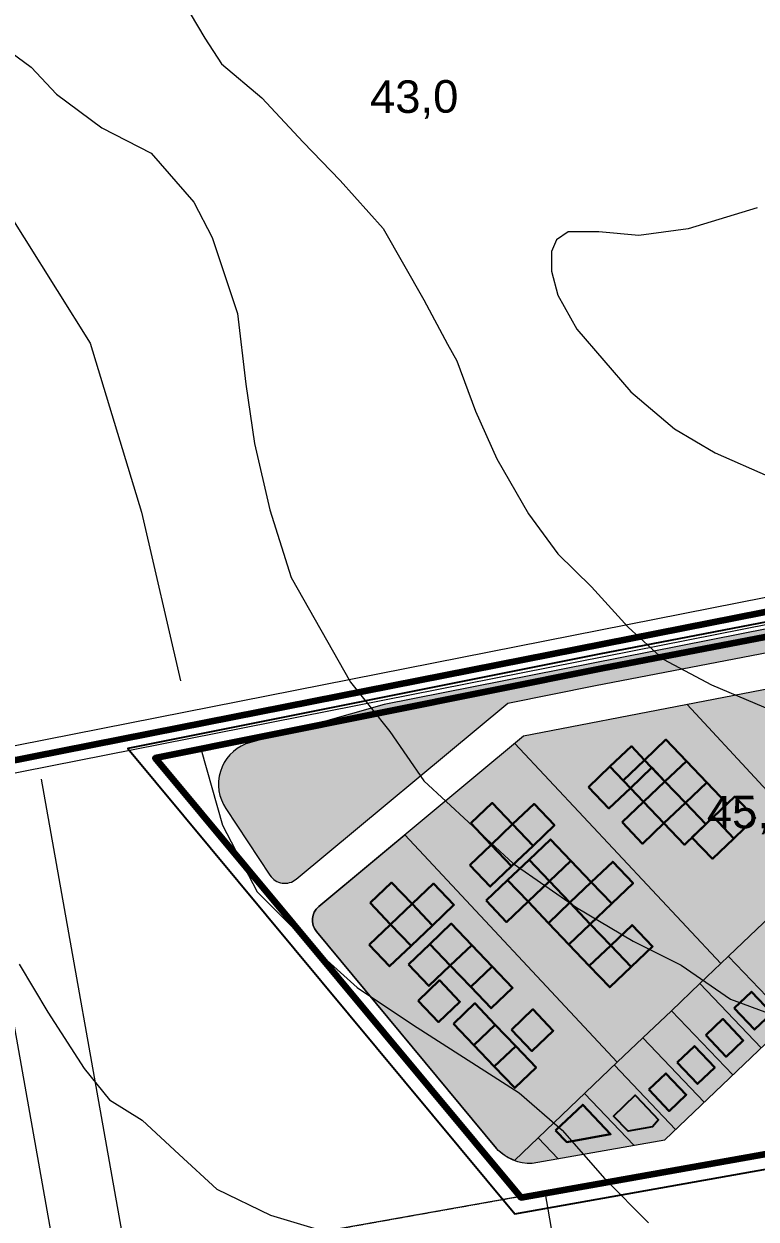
# Model space of a CAD drawing. Header units: metres. Extents: x 783184 to 1587399, y 282652 to 580595.
# Drawn here: x 785468.3 to 785715.8, y 289408.8 to 289812.8 of the extents above; entities that cross this region are included whole.
import ezdxf

# ---------------------------------------------------------------- set-up
doc = ezdxf.new("R2010")
doc.units = ezdxf.units.M
doc.header["$LTSCALE"] = 0.5
doc.linetypes.add('CACHE', pattern=[0.375, 0.25, -0.125])
for name, color, linetype in [('cladiri', 18, 'CONTINUOUS'), ('curbe  de nivelI', 7, 'CONTINUOUS'), ('drumuri extravilan', 7, 'CONTINUOUS'), ('institutii publice servicii', 20, 'CONTINUOUS'), ('Limita intravilan existent', 1, 'CONTINUOUS'), ('Limita intravilan propus', 5, 'CONTINUOUS'), ('locuinte si functiuni complementare', 51, 'CONTINUOUS'), ('proprietati extravilan', 7, 'CONTINUOUS'), ('spatii verzi', 90, 'CONTINUOUS'), ('strazi', 7, 'CONTINUOUS')]:
    doc.layers.add(name, color=color, linetype=linetype)
doc.layers.add('cote de nivel', color=1, linetype='CONTINUOUS', lineweight=211)
doc.layers.add('Limite proprietati', color=7, linetype='CONTINUOUS', lineweight=5)
doc.styles.add('arial', font='arial.ttf')

msp = doc.modelspace()

# ---------------------------------------------------------------- hatches: boundary and pattern name
at = {"layer": 'cladiri', "linetype": 'ByBlock', "lineweight": 30}
h = msp.add_hatch(color=0, dxfattribs=at)
h.dxf.hatch_style = 1
h.paths.add_polyline_path([(785692.24412, 289563.62263), (785685.34416, 289570.86076), (785678.10603, 289563.9608), (785685.00599, 289556.72266)])
h = msp.add_hatch(color=0, dxfattribs=at)
h.dxf.hatch_style = 1
h.paths.add_polyline_path([(785678.10603, 289563.9608), (785673.65429, 289568.63072), (785666.41616, 289561.73076), (785670.8679, 289557.06083)])
h = msp.add_hatch(color=0, dxfattribs=at)
h.dxf.hatch_style = 1
h.paths.add_polyline_path([(785673.31612, 289554.49263), (785666.41616, 289561.73076), (785659.17803, 289554.8308), (785666.07799, 289547.59266)])
h = msp.add_hatch(color=0, dxfattribs=at)
h.dxf.hatch_style = 1
h.paths.add_polyline_path([(785685.00599, 289556.72266), (785680.55425, 289561.39259), (785673.31612, 289554.49263), (785677.76786, 289549.8227)])
h = msp.add_hatch(color=0, dxfattribs=at)
h.dxf.hatch_style = 1
h.paths.add_polyline_path([(785699.14408, 289556.3845), (785692.24412, 289563.62263), (785685.00599, 289556.72266), (785691.90595, 289549.48453)])
h = msp.add_hatch(color=0, dxfattribs=at)
h.dxf.hatch_style = 1
h.paths.add_polyline_path([(785706.04404, 289549.14636), (785699.14408, 289556.3845), (785691.90595, 289549.48453), (785698.80591, 289542.2464)])
h = msp.add_hatch(color=0, dxfattribs=at)
h.dxf.hatch_style = 1
h.paths.add_polyline_path([(785633.54083, 289542.23447), (785626.64086, 289549.4726), (785619.40273, 289542.57264), (785626.30269, 289535.33451)])
h = msp.add_hatch(color=0, dxfattribs=at)
h.dxf.hatch_style = 1
h.paths.add_polyline_path([(785684.66782, 289542.58457), (785677.76786, 289549.8227), (785670.52973, 289542.92274), (785677.42969, 289535.68461)])
h = msp.add_hatch(color=0, dxfattribs=at)
h.dxf.hatch_style = 1
h.paths.add_polyline_path([(785698.80591, 289542.2464), (785691.90595, 289549.48453), (785684.66782, 289542.58457), (785691.56778, 289535.34644)])
h = msp.add_hatch(color=0, dxfattribs=at)
h.dxf.hatch_style = 1
h.paths.add_polyline_path([(785715.52917, 289544.37262), (785708.62921, 289551.61075), (785701.39108, 289544.71079), (785708.29104, 289537.47266)])
h = msp.add_hatch(color=0, dxfattribs=at)
h.dxf.hatch_style = 1
h.paths.add_polyline_path([(785647.67892, 289541.8963), (785640.77896, 289549.13443), (785633.54083, 289542.23447), (785640.44079, 289534.99634)])
h = msp.add_hatch(color=0, dxfattribs=at)
h.dxf.hatch_style = 1
h.paths.add_polyline_path([(785640.44079, 289534.99634), (785633.54083, 289542.23447), (785626.30269, 289535.33451), (785633.20266, 289528.09638)])
h = msp.add_hatch(color=0, dxfattribs=at)
h.dxf.hatch_style = 1
h.paths.add_polyline_path([(785708.29104, 289537.47266), (785701.39108, 289544.71079), (785694.15295, 289537.81083), (785701.05291, 289530.5727)])
h = msp.add_hatch(color=0, dxfattribs=at)
h.dxf.hatch_style = 1
h.paths.add_polyline_path([(785653.21968, 289529.91125), (785646.31972, 289537.14938), (785639.08159, 289530.24942), (785645.98155, 289523.01129)])
h = msp.add_hatch(color=0, dxfattribs=at)
h.dxf.hatch_style = 1
h.paths.add_polyline_path([(785633.20266, 289528.09638), (785626.30269, 289535.33451), (785619.06456, 289528.43455), (785625.96453, 289521.19642)])
h = msp.add_hatch(color=0, dxfattribs=at)
h.dxf.hatch_style = 1
h.paths.add_polyline_path([(785645.98155, 289523.01129), (785639.08159, 289530.24942), (785631.84346, 289523.34946), (785638.74342, 289516.11133)])
h = msp.add_hatch(color=0, dxfattribs=at)
h.dxf.hatch_style = 1
h.paths.add_polyline_path([(785660.11964, 289522.67312), (785653.21968, 289529.91125), (785645.98155, 289523.01129), (785652.88151, 289515.77316)])
h = msp.add_hatch(color=0, dxfattribs=at)
h.dxf.hatch_style = 1
h.paths.add_polyline_path([(785674.25774, 289522.33495), (785667.35777, 289529.57308), (785660.11964, 289522.67312), (785667.0196, 289515.43499)])
h = msp.add_hatch(color=0, dxfattribs=at)
h.dxf.hatch_style = 1
h.paths.add_polyline_path([(785599.53843, 289515.3245), (785592.63847, 289522.56263), (785585.40034, 289515.66267), (785592.3003, 289508.42454)])
h = msp.add_hatch(color=0, dxfattribs=at)
h.dxf.hatch_style = 1
h.paths.add_polyline_path([(785613.67652, 289514.98633), (785606.77656, 289522.22446), (785599.53843, 289515.3245), (785606.43839, 289508.08637)])
h = msp.add_hatch(color=0, dxfattribs=at)
h.dxf.hatch_style = 1
h.paths.add_polyline_path([(785638.74342, 289516.11133), (785631.84346, 289523.34946), (785624.60533, 289516.44949), (785631.50529, 289509.21136)])
h = msp.add_hatch(color=0, dxfattribs=at)
h.dxf.hatch_style = 1
h.paths.add_polyline_path([(785652.88151, 289515.77316), (785645.98155, 289523.01129), (785638.74342, 289516.11133), (785645.64338, 289508.87319)])
h = msp.add_hatch(color=0, dxfattribs=at)
h.dxf.hatch_style = 1
h.paths.add_polyline_path([(785667.0196, 289515.43499), (785660.11964, 289522.67312), (785652.88151, 289515.77316), (785659.78147, 289508.53503)])
h = msp.add_hatch(color=0, dxfattribs=at)
h.dxf.hatch_style = 1
h.paths.add_polyline_path([(785606.43839, 289508.08637), (785599.53843, 289515.3245), (785592.3003, 289508.42454), (785599.20026, 289501.18641)])
h = msp.add_hatch(color=0, dxfattribs=at)
h.dxf.hatch_style = 1
h.paths.add_polyline_path([(785659.78147, 289508.53503), (785652.88151, 289515.77316), (785645.64338, 289508.87319), (785652.54334, 289501.63506)])
h = msp.add_hatch(color=0, dxfattribs=at)
h.dxf.hatch_style = 1
h.paths.add_polyline_path([(785599.20026, 289501.18641), (785592.3003, 289508.42454), (785585.06217, 289501.52458), (785591.96213, 289494.28645)])
h = msp.add_hatch(color=0, dxfattribs=at)
h.dxf.hatch_style = 1
h.paths.add_polyline_path([(785619.68672, 289501.43516), (785612.78676, 289508.67329), (785605.54863, 289501.77332), (785612.44859, 289494.53519)])
h = msp.add_hatch(color=0, dxfattribs=at)
h.dxf.hatch_style = 1
h.paths.add_polyline_path([(785666.68144, 289501.29689), (785659.78147, 289508.53503), (785652.54334, 289501.63506), (785659.4433, 289494.39693)])
h = msp.add_hatch(color=0, dxfattribs=at)
h.dxf.hatch_style = 1
h.paths.add_polyline_path([(785680.81953, 289500.95873), (785673.91957, 289508.19686), (785666.68144, 289501.29689), (785673.5814, 289494.05876)])
h = msp.add_hatch(color=0, dxfattribs=at)
h.dxf.hatch_style = 1
h.paths.add_polyline_path([(785612.44859, 289494.53519), (785605.54863, 289501.77332), (785598.3105, 289494.87336), (785605.21046, 289487.63523)])
h = msp.add_hatch(color=0, dxfattribs=at)
h.dxf.hatch_style = 1
h.paths.add_polyline_path([(785626.58668, 289494.19702), (785619.68672, 289501.43516), (785612.44859, 289494.53519), (785619.34855, 289487.29706)])
h = msp.add_hatch(color=0, dxfattribs=at)
h.dxf.hatch_style = 1
h.paths.add_polyline_path([(785673.5814, 289494.05876), (785666.68144, 289501.29689), (785659.4433, 289494.39693), (785666.34327, 289487.1588)])
h = msp.add_hatch(color=0, dxfattribs=at)
h.dxf.hatch_style = 1
h.paths.add_polyline_path([(785633.48664, 289486.95889), (785626.58668, 289494.19702), (785619.34855, 289487.29706), (785626.24851, 289480.05893)])
h = msp.add_hatch(color=0, dxfattribs=at)
h.dxf.hatch_style = 1
h.paths.add_polyline_path([(785615.72948, 289482.27502), (785608.82952, 289489.51316), (785601.59139, 289482.61319), (785608.49135, 289475.37506)])
h = msp.add_hatch(color=0, dxfattribs=at)
h.dxf.hatch_style = 1
h.paths.add_polyline_path([(785714.21769, 289485.62319), (785708.42719, 289480.10322), (785715.32715, 289472.86509), (785721.11766, 289478.38506)])
h = msp.add_hatch(color=0, dxfattribs=at)
h.dxf.hatch_style = 1
h.paths.add_polyline_path([(785627.66825, 289474.50448), (785620.76829, 289481.74261), (785613.53016, 289474.84265), (785620.43012, 289467.60452)])
h = msp.add_hatch(color=0, dxfattribs=at)
h.dxf.hatch_style = 1
h.paths.add_polyline_path([(785647.28656, 289472.48263), (785640.3866, 289479.72076), (785633.14847, 289472.8208), (785640.04843, 289465.58267)])
h = msp.add_hatch(color=0, dxfattribs=at)
h.dxf.hatch_style = 1
h.paths.add_polyline_path([(785634.56821, 289467.26635), (785627.66825, 289474.50448), (785620.43012, 289467.60452), (785627.33008, 289460.36639)])
h = msp.add_hatch(color=0, dxfattribs=at)
h.dxf.hatch_style = 1
h.paths.add_polyline_path([(785704.58237, 289476.43804), (785698.79187, 289470.91807), (785705.69183, 289463.67994), (785711.48233, 289469.19991)])
h = msp.add_hatch(color=0, dxfattribs=at)
h.dxf.hatch_style = 1
h.paths.add_polyline_path([(785641.46818, 289460.02822), (785634.56821, 289467.26635), (785627.33008, 289460.36639), (785634.23005, 289453.12826)])
h = msp.add_hatch(color=0, dxfattribs=at)
h.dxf.hatch_style = 1
h.paths.add_polyline_path([(785694.94705, 289467.25289), (785689.15655, 289461.73292), (785696.05651, 289454.49479), (785701.84702, 289460.01475)])
h = msp.add_hatch(color=0, dxfattribs=at)
h.dxf.hatch_style = 1
h.paths.add_polyline_path([(785685.31174, 289458.06773), (785679.52123, 289452.54777), (785686.42119, 289445.30963), (785692.2117, 289450.8296)])
at = {"layer": 'cladiri'}
msp.add_hatch(color=0, dxfattribs=at).paths.add_polyline_path([(785675.23595, 289450.35101), (785682.87857, 289442.32747), (785680.82225, 289439.97869), (785672.57391, 289438.50881), (785667.60212, 289443.64349), (785674.95434, 289450.64666)])
at = {"layer": 'cladiri', "linetype": 'ByBlock', "lineweight": 30}
h = msp.add_hatch(color=0, dxfattribs=at)
h.dxf.hatch_style = 1
h.paths.add_polyline_path([(785657.23173, 289447.46243), (785648.06947, 289438.73088), (785651.80773, 289434.80822), (785666.66303, 289437.45548)])
at = {"layer": 'institutii publice servicii', "linetype": 'ByBlock', "lineweight": 5}
h = msp.add_hatch(color=1, dxfattribs=at)
h.paths.add_polyline_path([(785597.1066, 289538.64633), (785567.98695, 289514.42925, 0.413912414), (785567.20634, 289505.98434), (785628.03372, 289432.68972, 0.114463848), (785634.14465, 289428.66052), (785668.87868, 289461.78719)])
h.paths.add_polyline_path([(785634.27507, 289569.55713), (785597.1066, 289538.64633), (785668.87868, 289461.78719), (785677.55285, 289470.0561), (785687.18687, 289479.24262), (785696.82219, 289488.42777), (785703.86157, 289495.15559)])
h.paths.add_polyline_path([(785692.5042, 289582.70282), (785637.2402, 289572.02306), (785634.27507, 289569.55713), (785703.86157, 289495.15559), (785706.45427, 289497.63355), (785706.45431, 289497.63351), (785716.10736, 289506.78281), (785725.76904, 289515.9403), (785735.43073, 289525.09779), (785740.94105, 289530.47472)])
h.paths.add_polyline_path([(785793.21533, 289580.23732), (785802.87718, 289589.39464), (785812.5125, 289598.57979), (785822.08588, 289607.74448), (785692.5042, 289582.70282), (785740.94105, 289530.47472), (785745.0127, 289534.35614), (785745.01272, 289534.35612), (785754.66813, 289543.52017), (785764.31493, 289552.67605), (785773.97036, 289561.84012), (785783.56205, 289571.08826), (785783.56212, 289571.08818)])
at = {"layer": 'locuinte si functiuni complementare', "linetype": 'ByBlock', "lineweight": 5}
h = msp.add_hatch(color=51, dxfattribs=at)
h.paths.add_polyline_path([(785657.8435, 289451.26267), (785642.15857, 289436.30358), (785648.91675, 289429.21417), (785674.51428, 289433.77485)])
h.paths.add_polyline_path([(785667.91781, 289460.87078), (785657.8435, 289451.26267), (785674.51428, 289433.77485), (785684.96291, 289435.63647), (785688.58252, 289439.08571)])
h.paths.add_polyline_path([(785677.56145, 289470.0643), (785668.87868, 289461.78719), (785667.91781, 289460.87078), (785688.58252, 289439.08571), (785698.27318, 289448.32026)])
h.paths.add_polyline_path([(785687.18687, 289479.24262), (785677.56145, 289470.0643), (785698.27318, 289448.32026), (785707.91324, 289457.50659)])
h.paths.add_polyline_path([(785696.82219, 289488.42777), (785687.18687, 289479.24262), (785707.91324, 289457.50659), (785717.54716, 289466.68707)])
h.paths.add_polyline_path([(785706.45431, 289497.63351), (785706.44568, 289497.62533), (785703.86157, 289495.15559), (785696.82219, 289488.42777), (785717.54716, 289466.68707), (785727.18414, 289475.87047)])
h.paths.add_polyline_path([(785716.10736, 289506.78281), (785706.45431, 289497.63351), (785727.18414, 289475.87047), (785736.75872, 289484.9944)])
h.paths.add_polyline_path([(785725.77766, 289515.94847), (785716.10736, 289506.78281), (785736.75872, 289484.9944), (785746.46276, 289494.2417)])
h.paths.add_polyline_path([(785735.43073, 289525.09779), (785725.77766, 289515.94847), (785746.46276, 289494.2417), (785756.03284, 289503.36135)])
h.paths.add_polyline_path([(785745.01272, 289534.35612), (785745.00409, 289534.34794), (785740.94105, 289530.47472), (785735.43073, 289525.09779), (785756.03284, 289503.36135), (785765.73208, 289512.60407)])
h.paths.add_polyline_path([(785754.65952, 289543.512), (785745.01272, 289534.35612), (785765.73208, 289512.60407), (785775.36512, 289521.78371)])
h.paths.add_polyline_path([(785764.32355, 289552.68423), (785754.65952, 289543.512), (785775.36512, 289521.78371), (785785.00604, 289530.97087)])
h.paths.add_polyline_path([(785773.97896, 289561.84828), (785764.32355, 289552.68423), (785785.00604, 289530.97087), (785794.60414, 289540.11721)])
h.paths.add_polyline_path([(785783.56212, 289571.08818), (785783.5535, 289571.08001), (785773.9789, 289561.84835), (785794.60414, 289540.11721), (785804.28002, 289549.33767)])
h.paths.add_polyline_path([(785793.22396, 289580.2455), (785783.56212, 289571.08818), (785804.28002, 289549.33767), (785813.91699, 289558.52106)])
h.paths.add_polyline_path([(785802.87718, 289589.39464), (785793.22396, 289580.2455), (785813.91699, 289558.52106), (785823.49132, 289567.64476)])
h.paths.add_polyline_path([(785812.5125, 289598.57979), (785802.87718, 289589.39464), (785823.49132, 289567.64476), (785833.18702, 289576.88411)])
h.paths.add_polyline_path([(785822.08588, 289607.74448), (785812.5125, 289598.57979), (785833.18702, 289576.88411), (785842.83103, 289586.07421)])
h.paths.add_polyline_path([(785840.47524, 289611.29822), (785822.08588, 289607.74448), (785842.83103, 289586.07421), (785854.11131, 289596.82356)])
h.paths.add_polyline_path([(785856.64174, 289614.42239), (785840.47524, 289611.29822), (785854.11131, 289596.82356), (785862.45041, 289604.77016, 0.697536539)])
at = {"layer": 'spatii verzi', "linetype": 'ByBlock', "lineweight": 30}
h = msp.add_hatch(color=3, dxfattribs=at)
h.paths.add_polyline_path([(786092.33315, 289657.01822), (786238.17754, 289637.68718), (786352.52831, 289609.09352, -0.20098885), (786354.38536, 289607.70589), (786362.19179, 289594.45497), (786401.73073, 289584.70883), (786408.26202, 289564.50566, 0.814766821), (786411.5704, 289600.64259), (786358.03693, 289619.65098), (786242.26587, 289648.90601), (786105.37587, 289667.75601), (785923.18587, 289647.58601), (785850.11569, 289633.53384), (785730.2339, 289610.4793), (785590.1126, 289582.70689), (785543.31797, 289569.39109, 0.472528953), (785536.46058, 289547.7583), (785551.51961, 289524.99651, 0.446588527), (785560.36009, 289523.69395), (785631.90481, 289583.19343), (785661.50601, 289589.11561), (785871.86052, 289629.56901, -0.106668561), (785874.39112, 289629.51196), (785895.40102, 289624.48, 0.103207139), (785897.85083, 289624.40798), (786028.98863, 289647.76962)])
h.paths.add_polyline_path([(785967.37275, 289646.44122), (785889.20476, 289632.51414), (785883.22719, 289633.79159), (785924.08396, 289641.64878)], flags=16)
h.paths.add_polyline_path([(786438.08733, 289571.37166, -0.60346488), (786434.82658, 289575.56055), (786434.84444, 289575.60005), (786436.1394, 289581.74647), (786435.49507, 289588.29223), (786433.87641, 289593.95323, -0.57826152), (786437.49672, 289597.68632), (786467.77425, 289590.02513), (786474.80514, 289588.40385, -0.492983287), (786476.78099, 289584.07422), (786475.74944, 289582.13048), (786471.94003, 289580.13206), (786458.5386, 289575.02089)])
at = {"layer": 'spatii verzi', "linetype": 'ByBlock', "lineweight": 5}
msp.add_hatch(color=3, dxfattribs=at).paths.add_polyline_path([(785642.15857, 289436.30358), (785634.14465, 289428.66052, 0.095121514), (785640.16863, 289427.65553), (785648.91675, 289429.21417)])

# ---------------------------------------------------------------- linework, layer by layer
at = {"layer": 'cladiri', "color": 0, "linetype": 'ByBlock', "lineweight": 30}
for points in [[(785678.10603, 289563.9608), (785685.34416, 289570.86076), (785692.24412, 289563.62263), (785685.00599, 289556.72266), (785678.10603, 289563.9608)], [(785666.41616, 289561.73076), (785673.65429, 289568.63072), (785678.10603, 289563.9608), (785670.8679, 289557.06083), (785666.41616, 289561.73076)], [(785659.17803, 289554.8308), (785666.41616, 289561.73076), (785673.31612, 289554.49263), (785666.07799, 289547.59266), (785659.17803, 289554.8308)], [(785666.41616, 289561.73076), (785673.31612, 289554.49263), (785680.55425, 289561.39259), (785685.00599, 289556.72266), (785677.76786, 289549.8227), (785673.31612, 289554.49263)], [(785685.00599, 289556.72266), (785692.24412, 289563.62263), (785699.14408, 289556.3845), (785691.90595, 289549.48453), (785685.00599, 289556.72266)], [(785677.76786, 289549.8227), (785685.00599, 289556.72266), (785691.90595, 289549.48453), (785684.66782, 289542.58457), (785677.76786, 289549.8227)], [(785691.90595, 289549.48453), (785699.14408, 289556.3845), (785706.04404, 289549.14636), (785698.80591, 289542.2464), (785691.90595, 289549.48453)], [(785670.52973, 289542.92274), (785677.76786, 289549.8227), (785684.66782, 289542.58457), (785677.42969, 289535.68461), (785670.52973, 289542.92274)], [(785684.66782, 289542.58457), (785691.90595, 289549.48453), (785698.80591, 289542.2464), (785691.56778, 289535.34644), (785684.66782, 289542.58457)], [(785701.39108, 289544.71079), (785708.62921, 289551.61075), (785715.52917, 289544.37262), (785708.29104, 289537.47266), (785701.39108, 289544.71079)], [(785694.15295, 289537.81083), (785701.39108, 289544.71079), (785708.29104, 289537.47266), (785701.05291, 289530.5727), (785694.15295, 289537.81083)], [(785639.08159, 289530.24942), (785646.31972, 289537.14938), (785653.21968, 289529.91125), (785645.98155, 289523.01129), (785639.08159, 289530.24942)], [(785631.84346, 289523.34946), (785639.08159, 289530.24942), (785645.98155, 289523.01129), (785638.74342, 289516.11133), (785631.84346, 289523.34946)], [(785645.98155, 289523.01129), (785653.21968, 289529.91125), (785660.11964, 289522.67312), (785652.88151, 289515.77316), (785645.98155, 289523.01129)], [(785660.11964, 289522.67312), (785667.35777, 289529.57308), (785674.25774, 289522.33495), (785667.0196, 289515.43499), (785660.11964, 289522.67312)], [(785585.40034, 289515.66267), (785592.63847, 289522.56263), (785599.53843, 289515.3245), (785592.3003, 289508.42454), (785585.40034, 289515.66267)], [(785599.53843, 289515.3245), (785606.77656, 289522.22446), (785613.67652, 289514.98633), (785606.43839, 289508.08637), (785599.53843, 289515.3245)], [(785624.60533, 289516.44949), (785631.84346, 289523.34946), (785638.74342, 289516.11133), (785631.50529, 289509.21136), (785624.60533, 289516.44949)], [(785638.74342, 289516.11133), (785645.98155, 289523.01129), (785652.88151, 289515.77316), (785645.64338, 289508.87319), (785638.74342, 289516.11133)], [(785652.88151, 289515.77316), (785660.11964, 289522.67312), (785667.0196, 289515.43499), (785659.78147, 289508.53503), (785652.88151, 289515.77316)], [(785592.3003, 289508.42454), (785599.53843, 289515.3245), (785606.43839, 289508.08637), (785599.20026, 289501.18641), (785592.3003, 289508.42454)], [(785645.64338, 289508.87319), (785652.88151, 289515.77316), (785659.78147, 289508.53503), (785652.54334, 289501.63506), (785645.64338, 289508.87319)], [(785585.06217, 289501.52458), (785592.3003, 289508.42454), (785599.20026, 289501.18641), (785591.96213, 289494.28645), (785585.06217, 289501.52458)], [(785605.54863, 289501.77332), (785612.78676, 289508.67329), (785619.68672, 289501.43516), (785612.44859, 289494.53519), (785605.54863, 289501.77332)], [(785652.54334, 289501.63506), (785659.78147, 289508.53503), (785666.68144, 289501.29689), (785659.4433, 289494.39693), (785652.54334, 289501.63506)], [(785666.68144, 289501.29689), (785673.91957, 289508.19686), (785680.81953, 289500.95873), (785673.5814, 289494.05876), (785666.68144, 289501.29689)], [(785598.3105, 289494.87336), (785605.54863, 289501.77332), (785612.44859, 289494.53519), (785605.21046, 289487.63523), (785598.3105, 289494.87336)], [(785612.44859, 289494.53519), (785619.68672, 289501.43516), (785626.58668, 289494.19702), (785619.34855, 289487.29706), (785612.44859, 289494.53519)], [(785659.4433, 289494.39693), (785666.68144, 289501.29689), (785673.5814, 289494.05876), (785666.34327, 289487.1588), (785659.4433, 289494.39693)], [(785619.34855, 289487.29706), (785626.58668, 289494.19702), (785633.48664, 289486.95889), (785626.24851, 289480.05893), (785619.34855, 289487.29706)], [(785601.59139, 289482.61319), (785608.82952, 289489.51316), (785615.72948, 289482.27502), (785608.49135, 289475.37506), (785601.59139, 289482.61319)], [(785708.42719, 289480.10322), (785715.32715, 289472.86509), (785721.11766, 289478.38506), (785714.21769, 289485.62319), (785708.42719, 289480.10322)], [(785613.53016, 289474.84265), (785620.76829, 289481.74261), (785627.66825, 289474.50448), (785620.43012, 289467.60452), (785613.53016, 289474.84265)], [(785633.14847, 289472.8208), (785640.3866, 289479.72076), (785647.28656, 289472.48263), (785640.04843, 289465.58267), (785633.14847, 289472.8208)], [(785620.43012, 289467.60452), (785627.66825, 289474.50448), (785634.56821, 289467.26635), (785627.33008, 289460.36639), (785620.43012, 289467.60452)], [(785698.79187, 289470.91807), (785705.69183, 289463.67994), (785711.48233, 289469.19991), (785704.58237, 289476.43804), (785698.79187, 289470.91807)], [(785627.33008, 289460.36639), (785634.56821, 289467.26635), (785641.46818, 289460.02822), (785634.23005, 289453.12826), (785627.33008, 289460.36639)], [(785689.15655, 289461.73292), (785696.05651, 289454.49479), (785701.84702, 289460.01475), (785694.94705, 289467.25289), (785689.15655, 289461.73292)], [(785679.52123, 289452.54777), (785686.42119, 289445.30963), (785692.2117, 289450.8296), (785685.31174, 289458.06773), (785679.52123, 289452.54777)]]:
    msp.add_lwpolyline(points, dxfattribs=at)
at = {"layer": 'cladiri', "color": 0, "linetype": 'ByBlock', "lineweight": 30, "elevation": -46}
for points in [[(785619.40273, 289542.57264), (785626.64086, 289549.4726), (785633.54083, 289542.23447), (785626.30269, 289535.33451), (785619.40273, 289542.57264)], [(785633.54083, 289542.23447), (785640.77896, 289549.13443), (785647.67892, 289541.8963), (785640.44079, 289534.99634), (785633.54083, 289542.23447)], [(785626.30269, 289535.33451), (785633.54083, 289542.23447), (785640.44079, 289534.99634), (785633.20266, 289528.09638), (785626.30269, 289535.33451)], [(785619.06456, 289528.43455), (785626.30269, 289535.33451), (785633.20266, 289528.09638), (785625.96453, 289521.19642), (785619.06456, 289528.43455)]]:
    msp.add_lwpolyline(points, dxfattribs=at)
at = {"layer": 'cladiri', "color": 0}
msp.add_lwpolyline([(785675.23595, 289450.35101), (785682.87857, 289442.32747), (785680.82225, 289439.97869), (785672.57391, 289438.50881), (785667.60212, 289443.64349), (785674.95434, 289450.64666)], close=True, dxfattribs=at)
at = {"layer": 'cladiri', "color": 0, "linetype": 'ByBlock', "lineweight": 30}
msp.add_lwpolyline([(785648.06947, 289438.73088), (785657.23173, 289447.46243), (785666.66303, 289437.45548), (785651.80773, 289434.80822)], close=True, dxfattribs=at)
at = {"layer": 'curbe  de nivelI', "color": 21, "lineweight": 5}
for points in [[(785397.23377, 289926.56926), (785387.63475, 289926.82176), (785366.1632, 289932.12369), (785341.66036, 289940.96025), (785330.29304, 289942.47508), (785321.957, 289940.96025), (785315.89449, 289937.67808), (785312.35798, 289931.87119), (785312.8632, 289923.28713), (785315.64188, 289911.67336), (785342.67079, 289874.05487), (785362.87931, 289853.09962), (785386.11911, 289827.59982), (785401.52809, 289810.43166), (785413.46965, 289801.65113), (785426.35261, 289787.7651), (785435.69902, 289776.65629), (785445.04549, 289767.56727), (785457.17057, 289758.22575), (785490.68938, 289704.8373), (785508.04615, 289647.73473), (785521.31571, 289590.74794)], [(785524.59401, 289816.22679), (785529.5242, 289807.93954), (785535.12669, 289799.20431), (785548.79666, 289787.78133), (785562.69077, 289772.77464), (785575.24032, 289759.78381), (785589.80668, 289743.65726), (785603.47671, 289719.46739), (785611.54424, 289704.46073), (785614.68165, 289698.86123), (785621.00927, 289681.84977), (785628.18041, 289665.72318), (785638.93718, 289647.13285), (785648.79749, 289633.69404), (785660.22651, 289622.49504), (785672.55192, 289608.83226), (785684.42916, 289598.08123), (785700.78837, 289589.346), (785727.14991, 289578.26709)], [(785456.46539, 289808.61794), (785470.78528, 289798.12225), (785479.3772, 289789.05782), (785494.65166, 289777.60799), (785511.35815, 289769.02062), (785525.73038, 289752.5151), (785531.93564, 289740.58818), (785540.52756, 289714.8261), (785543.39151, 289690.9723), (785546.25546, 289670.9351), (785551.50608, 289648.51253), (785558.66603, 289625.6129), (785568.68992, 289607.96107), (785578.71382, 289590.30927), (785592.07902, 289573.61161), (785603.53489, 289556.91396), (785633.68668, 289528.94628), (785655.16645, 289514.15694), (785674.25955, 289502.70711), (785690.4887, 289494.59682), (785707.19519, 289483.14699), (785736.7896, 289472.17425)], [(785716.15018, 289750.54039), (785692.86107, 289743.47422), (785676.22598, 289741.1881), (785662.70994, 289742.43505), (785652.31297, 289742.43505), (785648.36219, 289739.73329), (785646.69863, 289735.78452), (785646.69863, 289729.13402), (785648.77802, 289721.02869), (785655.22415, 289709.5981), (785673.52275, 289688.39956), (785688.28639, 289675.92981), (785702.01037, 289667.82447), (785719.89314, 289659.92699)], [(785528.28367, 289567.36806), (785535.50042, 289541.99841), (785547.19652, 289519.3647), (785566.35822, 289500.21313), (785581.04058, 289487.03086), (785599.70463, 289474.59473), (785621.35489, 289460.66632), (785635.7884, 289451.4636), (785650.30748, 289438.82314), (785664.74099, 289422.40749), (785679.42335, 289407.48415)], [(785466.73558, 289494.97317), (785476.47472, 289478.77777), (785488.73885, 289459.68412), (785497.22942, 289449.07652), (785508.31436, 289442.24051), (785520.81437, 289430.69001), (785533.55019, 289418.90382), (785551.71058, 289410.18201), (785571.99359, 289404.05317)]]:
    msp.add_lwpolyline(points, dxfattribs=at)
at = {"layer": 'drumuri extravilan', "color": 30, "lineweight": 140}
msp.add_lwpolyline([(785170.96237, 289505.80783), (785520.95404, 289574.94165), (785762.76851, 289622.70724), (785978.72646, 289663.61211), (786005.79013, 289667.50226), (786057.38912, 289673.07698), (786108.36489, 289673.07698), (786198.63933, 289662.51823), (786432.34341, 289608.40375), (786569.96995, 289573.98309), (786762.41798, 289524.7635), (786838.57654, 289511.59727), (786874.05377, 289513.05983), (786914.02978, 289520.75505), (787035.66517, 289709.62948), (787221.00021, 290033.30275), (787365.64271, 290268.96432), (787686.81462, 290673.75185), (787709.16888, 290715.90292), (787721.92635, 290750.00594), (787908.66972, 291267.68261), (788122.99455, 291883.76464)], dxfattribs=at)
at = {"layer": 'Limita intravilan existent', "color": 0, "lineweight": 50}
msp.add_lwpolyline([(786410.56, 289623.51), (786390.142, 289610.391), (786246.06, 289646.8), (786109.21, 289665.524), (785926.98, 289645.48), (785663.76, 289594.86), (785512.725, 289564.643), (785636.305, 289416.059), (786530.136, 289575.194)], dxfattribs=at)
at = {"layer": 'Limita intravilan propus', "color": 0, "lineweight": 25}
msp.add_lwpolyline([(786697.29783, 289801.36765), (786407.92183, 289627.75805), (786389.26404, 289615.77003), (786247.01435, 289651.71601), (786109.27656, 289670.56148), (785926.23333, 289650.42803), (785662.79741, 289599.7665), (785503.51342, 289567.89916), (785634.3196, 289410.6269), (786554.00359, 289574.36469)], dxfattribs=at)
msp.add_lwpolyline([(786697.29783, 289801.36765), (786407.92183, 289627.75805), (786389.26404, 289615.77003), (786247.01435, 289651.71601), (786109.27656, 289670.56148), (785926.23333, 289650.42803), (785662.79741, 289599.7665), (785503.51342, 289567.89916), (785634.3196, 289410.6269), (786554.00359, 289574.36469)], dxfattribs=at)
at = {"layer": 'Limita intravilan propus', "color": 0, "lineweight": 50}
msp.add_lwpolyline([(786410.56, 289623.51), (786390.142, 289610.391), (786246.06, 289646.8), (786109.21, 289665.524), (785926.98, 289645.48), (785663.76, 289594.86), (785512.725, 289564.643), (785636.305, 289416.059), (786530.136, 289575.194)], dxfattribs=at)
at = {"layer": 'Limita intravilan propus', "color": 1, "lineweight": 211}
msp.add_lwpolyline([(786410.56, 289623.51), (786390.142, 289610.391), (786246.06, 289646.8), (786109.21, 289665.524), (785926.98, 289645.48), (785663.76, 289594.86), (785512.725, 289564.643), (785636.305, 289416.059), (786530.136, 289575.194)], dxfattribs=at)
msp.add_lwpolyline([(786410.56, 289623.51), (786390.142, 289610.391), (786246.06, 289646.8), (786109.21, 289665.524), (785926.98, 289645.48), (785663.76, 289594.86), (785512.725, 289564.643), (785636.305, 289416.059), (786530.136, 289575.194)], dxfattribs=at)
at = {"layer": 'Limite proprietati', "color": 0, "linetype": 'ByBlock', "lineweight": 5}
for points in [[(785634.14465, 289428.66052), (785668.87868, 289461.78719), (785677.55285, 289470.0561), (785687.18687, 289479.24262), (785696.82219, 289488.42777), (785703.86157, 289495.15559), (785706.44568, 289497.62533), (785716.10736, 289506.78281), (785725.76904, 289515.9403), (785735.43073, 289525.09779), (785740.94105, 289530.47472), (785745.00409, 289534.34794), (785754.66813, 289543.52017), (785764.31493, 289552.67605), (785773.97036, 289561.84012), (785783.5535, 289571.08001), (785793.21533, 289580.23732), (785802.87718, 289589.39464), (785812.5125, 289598.57979), (785822.08588, 289607.74448)], [(785692.5042, 289582.70282), (785740.94105, 289530.47472)], [(785634.27507, 289569.55713), (785703.86157, 289495.15559)], [(785597.1066, 289538.64633), (785668.87739, 289461.78857)], [(785706.48064, 289497.60586), (785727.17684, 289475.87813)], [(785696.82219, 289488.42777), (785717.54152, 289466.69298)], [(785687.18687, 289479.24262), (785707.91324, 289457.50659)], [(785677.56145, 289470.0643), (785698.27318, 289448.32026)], [(785667.94068, 289460.84667), (785688.5904, 289439.0774)], [(785657.86265, 289451.24259), (785674.51428, 289433.77485)], [(785642.15857, 289436.30358), (785648.91675, 289429.21417)]]:
    msp.add_lwpolyline(points, dxfattribs=at)
at = {"layer": 'Limite proprietati', "color": 0, "lineweight": 5}
msp.add_lwpolyline([(785668.87868, 289461.78719), (785634.14465, 289428.66052, -0.114463848), (785628.03372, 289432.68972), (785567.20634, 289505.98434, -0.413912414), (785567.98695, 289514.42925), (785597.1066, 289538.64633), (785668.87868, 289461.78719)], format="xyb", close=True, dxfattribs=at)
at = {"layer": 'proprietati extravilan', "color": 0, "linetype": 'CACHE', "lineweight": 5}
msp.add_line((785203.97419, 289339.57093), (786529.77347, 289575.61225), dxfattribs=at)
at = {"layer": 'proprietati extravilan', "color": 0, "linetype": 'Continuous', "lineweight": 5}
for p, q in [((785474.13073, 289557.54009), (785548.36316, 289140.17665)), ((785450.96746, 289553.00222), (785525.12782, 289136.044)), ((785644.36014, 289417.97593), (785689.31085, 289165.24566))]:
    msp.add_line(p, q, dxfattribs=at)
at = {"layer": 'strazi', "color": 0, "lineweight": 20}
for points in [[(786917.81242, 289927.82388), (786917.96693, 289927.49459), (786927.89431, 289908.46894), (786436.27468, 289611.8268), (786352.24016, 289633.30428), (786277.11134, 289651.88246), (786241.7566, 289660.12141), (786185.34418, 289668.71894), (786142.48071, 289674.39656), (786110.76951, 289677.94827), (786077.00795, 289678.59714), (786036.54118, 289675.83944), (785993.84395, 289670.81069), (785869.04948, 289648.56981), (785054.15874, 289487.55602)], [(785055.90332, 289478.72673), (785870.71146, 289639.72419), (785995.16101, 289661.90361), (786037.37399, 289666.87532), (786077.22785, 289669.59125), (786110.18091, 289668.95792), (786141.38883, 289665.46258), (786184.07516, 289659.80842), (786240.05474, 289651.27686), (786275.0097, 289643.13107), (786350.0456, 289624.57587), (786588.82696, 289563.54832)]]:
    msp.add_lwpolyline(points, dxfattribs=at)
msp.add_lwpolyline([(786105.37587, 289667.75601), (785923.18587, 289647.58601), (785850.11569, 289633.53384), (785730.2339, 289610.4793), (785590.1126, 289582.70689), (785543.31797, 289569.39109, 0.47779464), (785536.59983, 289547.54783), (785551.51961, 289524.99651, 0.446588527), (785560.36009, 289523.69395), (785631.90481, 289583.19343), (785661.50601, 289589.11561), (785871.86052, 289629.56901, -0.106668561), (785874.39112, 289629.51196), (785895.40102, 289624.48, 0.103207139), (785897.85083, 289624.40798), (786028.98863, 289647.76962)], format="xyb", dxfattribs=at)
msp.add_lwpolyline([(785637.2402, 289572.02306), (785567.98695, 289514.42925, 0.413912414), (785567.20634, 289505.98434), (785628.03372, 289432.68972, 0.211892441), (785640.16863, 289427.65553), (785684.96291, 289435.63647), (785862.45041, 289604.77016, 0.69753654), (785856.64174, 289614.42239), (785637.2402, 289572.02306)], format="xyb", close=True, dxfattribs=at)

# ---------------------------------------------------------------- texts
at = {"layer": 'cote de nivel', "color": 32, "lineweight": 30, "style": 'arial'}
for s, p in [('43,0', (785585.3289, 289782.6017)), ('45,2', (785699.17256, 289540.81154))]:
    msp.add_text(s, height=11, rotation=0.3467557, dxfattribs=at).set_placement(p)

doc.saveas('drawing.dxf')
